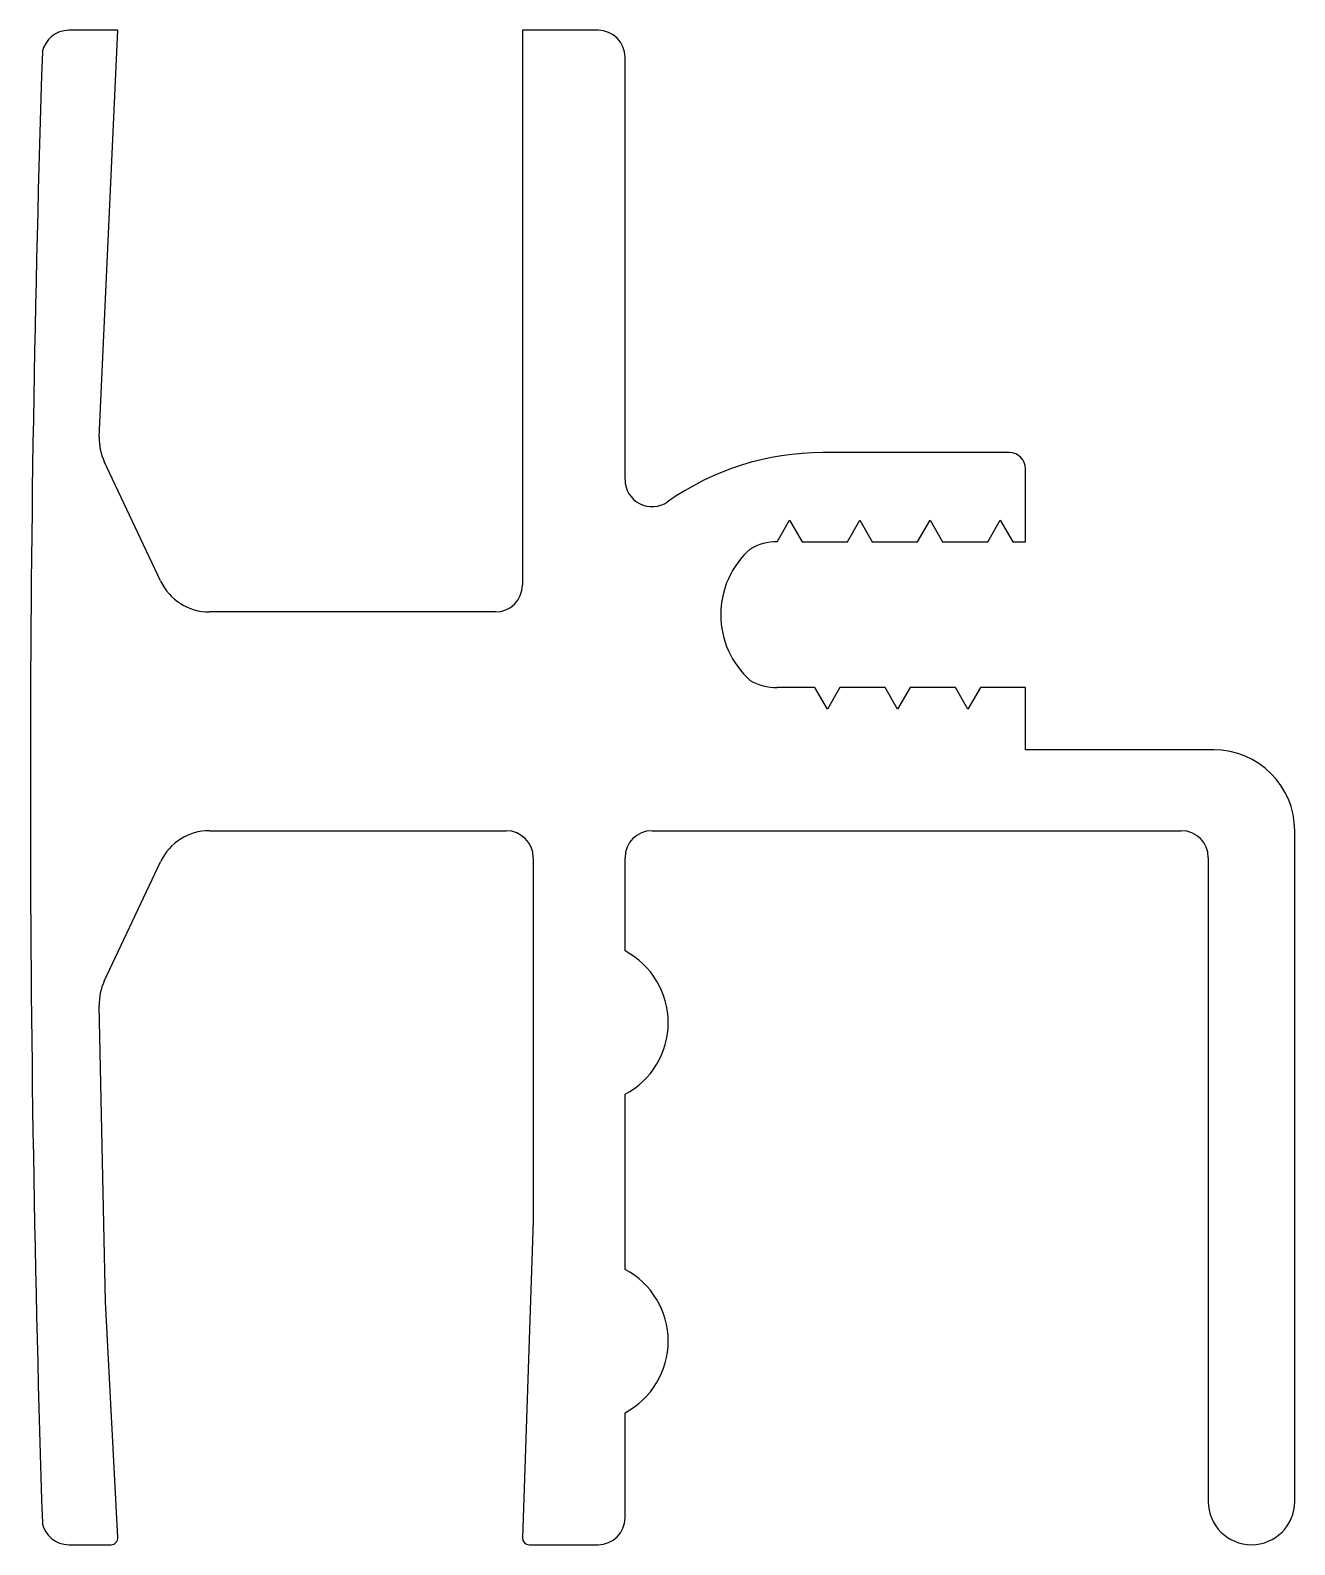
# Model space of a CAD drawing. Extents: x 767.8 to 791.2, y 738 to 766.
import ezdxf

# ---------------------------------------------------------------- set-up
doc = ezdxf.new("R2010")
doc.units = 0
doc.layers.get('0').update_dxf_attribs({"linetype": 'CONTINUOUS'})

msp = doc.modelspace()

# ---------------------------------------------------------------- linework, layer by layer
at = {"color": 0}
for p, q in [((769.418, 766.032), (768.518, 766.032)), ((769.08, 758.501), (769.427, 766.032)), ((778.318, 766.032), (776.918, 766.032)), ((776.918, 766.032), (776.918, 755.762)), ((778.818, 758.812), (778.818, 765.532)), ((778.818, 757.712), (778.818, 758.812)), ((769.08, 758.501), (769.08, 758.501)), ((769.08, 758.501), (769.08, 758.501)), ((769.08, 758.501), (769.08, 758.501)), ((769.08, 758.501), (769.08, 758.501)), ((783.053, 758.212), (782.481, 758.212)), ((785.935, 758.212), (783.053, 758.212)), ((770.217, 755.836), (769.175, 758.046)), ((786.235, 756.562), (786.235, 757.912)), ((781.635, 756.562), (781.866, 756.962)), ((781.866, 756.962), (782.097, 756.562)), ((782.935, 756.562), (783.166, 756.962)), ((783.166, 756.962), (783.397, 756.562)), ((784.235, 756.562), (784.466, 756.962)), ((784.466, 756.962), (784.697, 756.562)), ((785.535, 756.562), (785.766, 756.962)), ((785.766, 756.962), (785.997, 756.562)), ((782.097, 756.562), (782.935, 756.562)), ((783.397, 756.562), (784.235, 756.562)), ((784.697, 756.562), (785.535, 756.562)), ((785.997, 756.562), (786.235, 756.562)), ((776.918, 755.762), (776.918, 755.762)), ((776.918, 755.762), (776.918, 755.762)), ((776.918, 755.762), (776.918, 755.762)), ((776.918, 755.762), (776.918, 755.762)), ((776.918, 755.762), (776.918, 755.762)), ((776.918, 755.762), (776.918, 755.762)), ((776.418, 755.262), (771.122, 755.262)), ((782.335, 753.862), (781.635, 753.862)), ((782.566, 753.462), (782.335, 753.862)), ((782.797, 753.862), (782.566, 753.462)), ((783.635, 753.862), (782.797, 753.862)), ((783.866, 753.462), (783.635, 753.862)), ((784.097, 753.862), (783.866, 753.462)), ((784.935, 753.862), (784.097, 753.862)), ((785.166, 753.462), (784.935, 753.862)), ((785.397, 753.862), (785.166, 753.462)), ((786.235, 753.862), (785.397, 753.862)), ((786.235, 752.712), (786.235, 753.862)), ((789.718, 752.712), (786.235, 752.712)), ((771.122, 751.212), (776.618, 751.212)), ((779.318, 751.212), (780.818, 751.212)), ((780.818, 751.212), (789.118, 751.212)), ((791.218, 738.792), (791.218, 751.212)), ((791.218, 751.212), (791.218, 751.212)), ((791.218, 751.212), (791.218, 751.212)), ((769.175, 748.429), (770.217, 750.639)), ((777.118, 750.712), (777.118, 743.992)), ((778.818, 748.986), (778.818, 750.712)), ((789.618, 750.712), (789.618, 738.792)), ((769.198, 742.489), (769.08, 747.973)), ((778.818, 743.09), (778.818, 746.333)), ((777.118, 743.992), (776.918, 738.117)), ((769.425, 738.124), (769.198, 742.489)), ((778.818, 738.492), (778.818, 740.437)), ((768.518, 737.992), (769.3, 737.992)), ((777.043, 737.992), (778.318, 737.992))]:
    msp.add_line(p, q, dxfattribs=at)
for centre, radius, start, end in [((768.518, 765.532), 0.5, 90, 168.8556), ((769.418, 765.532), 0.5, 88.9931, 90), ((778.318, 765.532), 0.5, 0, 90), ((1184.448, 752.012), 416.642, 178.12714, 181.87286), ((770.08, 758.473), 1, 178.3547, 205.2431), ((782.481, 753.212), 5, 89.9996, 125.1087), ((785.935, 757.912), 0.3, 0, 90), ((779.318, 757.712), 0.5, 180, 305.1087), ((781.635, 755.562), 1, 90, 120), ((782.218, 755.212), 1.628, 131.6745, 228.3255), ((771.122, 756.262), 1, 205.2431, 270), ((776.418, 755.762), 0.5, 270, 0), ((781.635, 754.862), 1, 240, 270), ((789.718, 751.212), 1.5, 0.0016, 90), ((771.122, 750.212), 1, 90, 154.7569), ((776.618, 750.712), 0.5, 0, 90), ((779.318, 750.712), 0.5, 90, 180), ((789.118, 750.712), 0.5, 0, 90), ((778.118, 747.659), 1.5, 297.8181, 62.1819), ((770.08, 748.002), 1, 154.7569, 181.6453), ((778.118, 741.763), 1.5, 297.8181, 62.1819), ((790.418, 738.792), 0.8, 180, 0), ((768.518, 738.492), 0.5, 191.1444, 270), ((778.318, 738.492), 0.5, 270, 0), ((769.3, 738.117), 0.125, 270, 2.9693), ((777.043, 738.117), 0.125, 180, 270)]:
    msp.add_arc(centre, radius, start, end, dxfattribs=at)

doc.saveas('drawing.dxf')
